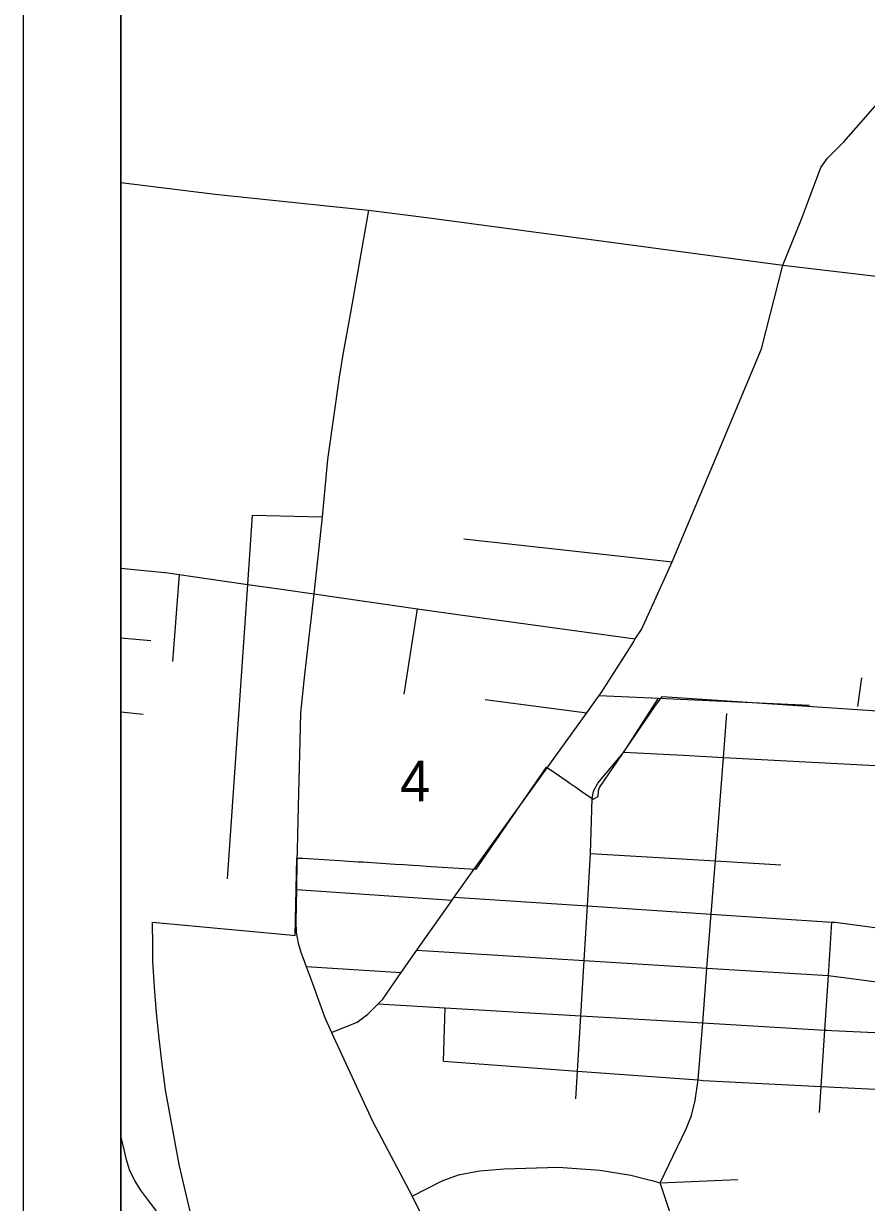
# Model space of a CAD drawing. Extents: x -18.8 to 34, y 0 to 22.
# Drawn here: x 23.417 to 24.284, y 18.608 to 19.822 of the extents above; entities that cross this region are included whole.
import ezdxf

# ---------------------------------------------------------------- set-up
doc = ezdxf.new("R2010")
doc.units = 0
for name, color, linetype in [('GM_X_City_Street', 7, 'Continuous'), ('GM_X_Corporation', 7, 'Continuous'), ('GM_X_County_Road', 7, 'Continuous'), ('GM_X_Minor_River', 7, 'Continuous'), ('GM_X_Section_Text', 7, 'Continuous'), ('GM_X_State_Route', 7, 'Continuous'), ('SH_Data', 7, 'Continuous')]:
    doc.layers.add(name, color=color, linetype=linetype)

msp = doc.modelspace()

# ---------------------------------------------------------------- linework, layer by layer
at = {"layer": 'GM_X_City_Street'}
for p, q in [((23.6521, 19.3157), (23.7239, 19.3142)), ((23.8695, 19.2915), (24.084, 19.2679)), ((23.5701, 19.1652), (23.5772, 19.2547)), ((23.8084, 19.1317), (23.822, 19.2195)), ((23.5167, 19.1894), (23.5475, 19.1867)), ((24.2751, 19.1188), (24.279, 19.1483)), ((23.8917, 19.1262), (23.9962, 19.1125)), ((23.5167, 19.1133), (23.5397, 19.111)), ((23.6974, 18.9305), (23.8576, 18.9195)), ((23.7074, 18.8511), (23.8053, 18.845)), ((23.8487, 18.7537), (23.8505, 18.8087)), ((24.0716, 18.6286), (24.1514, 18.6318))]:
    msp.add_line(p, q, dxfattribs=at)
for points in [[(23.8792, 18.9502), (23.9962, 19.1125), (24.009, 19.1302), (24.0109, 19.1329), (24.0423, 19.1825), (24.0444, 19.1858), (24.046, 19.1884), (24.0524, 19.1983), (24.0796, 19.2577), (24.084, 19.2679), (24.1287, 19.3738), (24.176, 19.487), (24.1978, 19.5731)], [(23.6266, 18.9415), (23.6473, 19.2445), (23.6521, 19.3157)], [(23.5167, 19.2612), (23.5652, 19.2563), (23.5772, 19.2547), (23.586, 19.2535), (23.6473, 19.2445), (23.6819, 19.2395), (23.7152, 19.2349), (23.822, 19.2195), (23.8658, 19.2133), (24.046, 19.1884)], [(23.9999, 18.9674), (24.0018, 19.024), (24.0031, 19.0316), (24.0074, 19.0398), (24.0342, 19.0719), (24.0699, 19.1274)], [(24.009, 19.1302), (24.0699, 19.1274), (24.1073, 19.1257), (24.2253, 19.1202)], [(24.0739, 18.2334), (24.0784, 18.2829), (24.0834, 18.3376), (24.088, 18.3881), (24.0926, 18.4382), (24.0973, 18.4892), (24.1015, 18.5359), (24.1017, 18.5378), (24.0716, 18.6286), (24.0982, 18.6842), (24.1038, 18.6978), (24.1075, 18.7133), (24.1108, 18.7344), (24.1154, 18.7931), (24.1198, 18.8496), (24.1241, 18.9051), (24.1275, 18.9481), (24.1284, 18.96), (24.1367, 19.0665), (24.1402, 19.1118)], [(24.0342, 19.0719), (24.0955, 19.0687), (24.1367, 19.0665), (24.3713, 19.0541)], [(23.9849, 18.7151), (23.9866, 18.7435), (23.99, 18.8005), (23.9933, 18.8573), (23.9967, 18.9135), (23.9999, 18.9674)], [(23.9999, 18.9674), (24.1284, 18.96), (24.1959, 18.956)], [(23.7333, 18.7832), (23.7599, 18.794), (23.771, 18.8021), (23.7814, 18.8128), (23.7862, 18.8177), (23.8053, 18.845), (23.8214, 18.8679), (23.8576, 18.9195), (23.8597, 18.9225), (23.8792, 18.9502)], [(23.8597, 18.9225), (23.9967, 18.9135), (24.1241, 18.9051), (24.2482, 18.897), (24.2516, 18.8967), (24.384, 18.8791), (24.4562, 18.8695), (24.6069, 18.8494)], [(24.2356, 18.701), (24.2373, 18.7277), (24.241, 18.7857), (24.2447, 18.8419), (24.2482, 18.897)], [(23.8214, 18.8679), (23.9933, 18.8573), (24.1198, 18.8496), (24.2447, 18.8419), (24.2471, 18.8417), (24.2501, 18.8414), (24.3783, 18.8245), (24.4507, 18.815), (24.577, 18.7985)], [(23.7814, 18.8128), (23.8505, 18.8087), (23.99, 18.8005), (24.1154, 18.7931), (24.241, 18.7857), (24.2433, 18.7856), (24.2483, 18.7854), (24.3735, 18.7794), (24.4467, 18.7759), (24.5547, 18.7615)], [(23.8487, 18.7537), (23.9866, 18.7435), (24.1108, 18.7344), (24.1159, 18.734), (24.2373, 18.7277), (24.3552, 18.7217), (24.3672, 18.7205), (24.4404, 18.713), (24.471, 18.711), (24.4833, 18.7117), (24.4942, 18.7139), (24.5039, 18.7178), (24.5107, 18.7218), (24.5323, 18.7395)], [(23.8163, 18.6148), (23.8473, 18.6307), (23.8641, 18.6368), (23.8859, 18.6409), (23.911, 18.643), (23.9668, 18.6448), (24.0096, 18.6417), (24.0414, 18.6364), (24.0589, 18.6321), (24.0631, 18.631), (24.0716, 18.6286)]]:
    msp.add_lwpolyline(points, dxfattribs=at)
at = {"layer": 'GM_X_Corporation'}
msp.add_lwpolyline([(23.5933, 18.5771), (23.5769, 18.6473), (23.5628, 18.7243), (23.5592, 18.7507), (23.5561, 18.7771), (23.5535, 18.8036), (23.5514, 18.8301), (23.5497, 18.8566), (23.5496, 18.8591), (23.5497, 18.8724), (23.5493, 18.8969), (23.69, 18.8837), (23.6962, 18.8832), (23.6977, 18.9628), (23.704, 18.9627), (23.7419, 18.9603), (23.7511, 18.9597), (23.7608, 18.9591), (23.7661, 18.9588), (23.7702, 18.9585), (23.7796, 18.9579), (23.7893, 18.9573), (23.7988, 18.9567), (23.8077, 18.9561), (23.8172, 18.9555), (23.8238, 18.9551), (23.8271, 18.9549), (23.8361, 18.9543), (23.8759, 18.9518), (23.8822, 18.9515), (23.9548, 19.0563), (23.9594, 19.0533), (23.9759, 19.0419), (23.9787, 19.04), (23.9849, 19.0357), (23.9911, 19.0315), (24.0028, 19.0234), (24.0079, 19.0261), (24.0081, 19.0323), (24.0093, 19.0354), (24.0662, 19.1188), (24.0738, 19.1293), (24.3779, 19.1089)], dxfattribs=at)
at = {"layer": 'GM_X_County_Road'}
for p, q in [((23.7714, 19.6297), (23.7547, 19.5342)), ((23.6982, 18.9711), (23.6979, 18.9609))]:
    msp.add_line(p, q, dxfattribs=at)
for points in [[(24.2809, 19.7232), (24.3378, 19.7888), (24.4883, 19.9627)], [(24.2241, 19.6396), (24.2368, 19.6738), (24.2437, 19.6834), (24.2607, 19.7001), (24.2809, 19.7232)], [(23.5167, 19.6582), (23.6138, 19.6463), (23.7714, 19.6297), (23.834, 19.6218), (24.1978, 19.5731)], [(24.1978, 19.5731), (24.2171, 19.6206), (24.2241, 19.6396)], [(24.1978, 19.5731), (24.3989, 19.5494), (24.4511, 19.5435), (24.4522, 19.5434)], [(23.7547, 19.5342), (23.7523, 19.5208), (23.7451, 19.4812), (23.7413, 19.4579), (23.7295, 19.373), (23.7239, 19.3142), (23.7152, 19.2349), (23.7058, 19.1518), (23.7017, 19.1123), (23.7009, 19.0833), (23.6992, 19.0161), (23.6982, 18.9711)], [(23.6979, 18.9609), (23.6979, 18.9599), (23.6974, 18.9305), (23.6969, 18.8974), (23.6972, 18.8862), (23.6992, 18.8752), (23.7018, 18.866), (23.7074, 18.8511), (23.7135, 18.8348), (23.7262, 18.7994), (23.7333, 18.7832), (23.7757, 18.6919), (23.8163, 18.6148), (23.8459, 18.5548)]]:
    msp.add_lwpolyline(points, dxfattribs=at)
at = {"layer": 'GM_X_Minor_River'}
msp.add_lwpolyline([(23.5537, 18.599), (23.5441, 18.6117), (23.537, 18.6214), (23.5311, 18.631), (23.526, 18.641), (23.5224, 18.6521), (23.5193, 18.6658), (23.5167, 18.6765)], dxfattribs=at)
at = {"layer": 'GM_X_State_Route'}
msp.add_lwpolyline([(24.346, 18.5237), (24.3626, 18.6802), (24.367, 18.721), (24.3732, 18.7799), (24.378, 18.8251), (24.3838, 18.8796), (24.389, 18.9286), (24.3945, 18.9802), (24.416, 19.1829), (24.4509, 19.544), (24.4873, 19.9209), (24.487, 19.9341), (24.488, 19.9632), (24.5466, 20.5717), (24.5818, 20.9), (23.5167, 20.9), (23.5167, 15.5002)], dxfattribs=at)
at = {"layer": 'SH_Data'}
for points in [[(23.4167, 21), (30.4167, 21), (30.4167, 14), (23.4167, 14)], [(23.5167, 20.9), (30.3167, 20.9), (30.3167, 14.1), (23.5167, 14.1)]]:
    msp.add_lwpolyline(points, close=True, dxfattribs=at)

# ---------------------------------------------------------------- texts
at = {"layer": 'GM_X_Section_Text'}
msp.add_text('4', height=0.0419, rotation=0, dxfattribs=at).set_placement((23.804, 19.0213))

doc.saveas('drawing.dxf')
